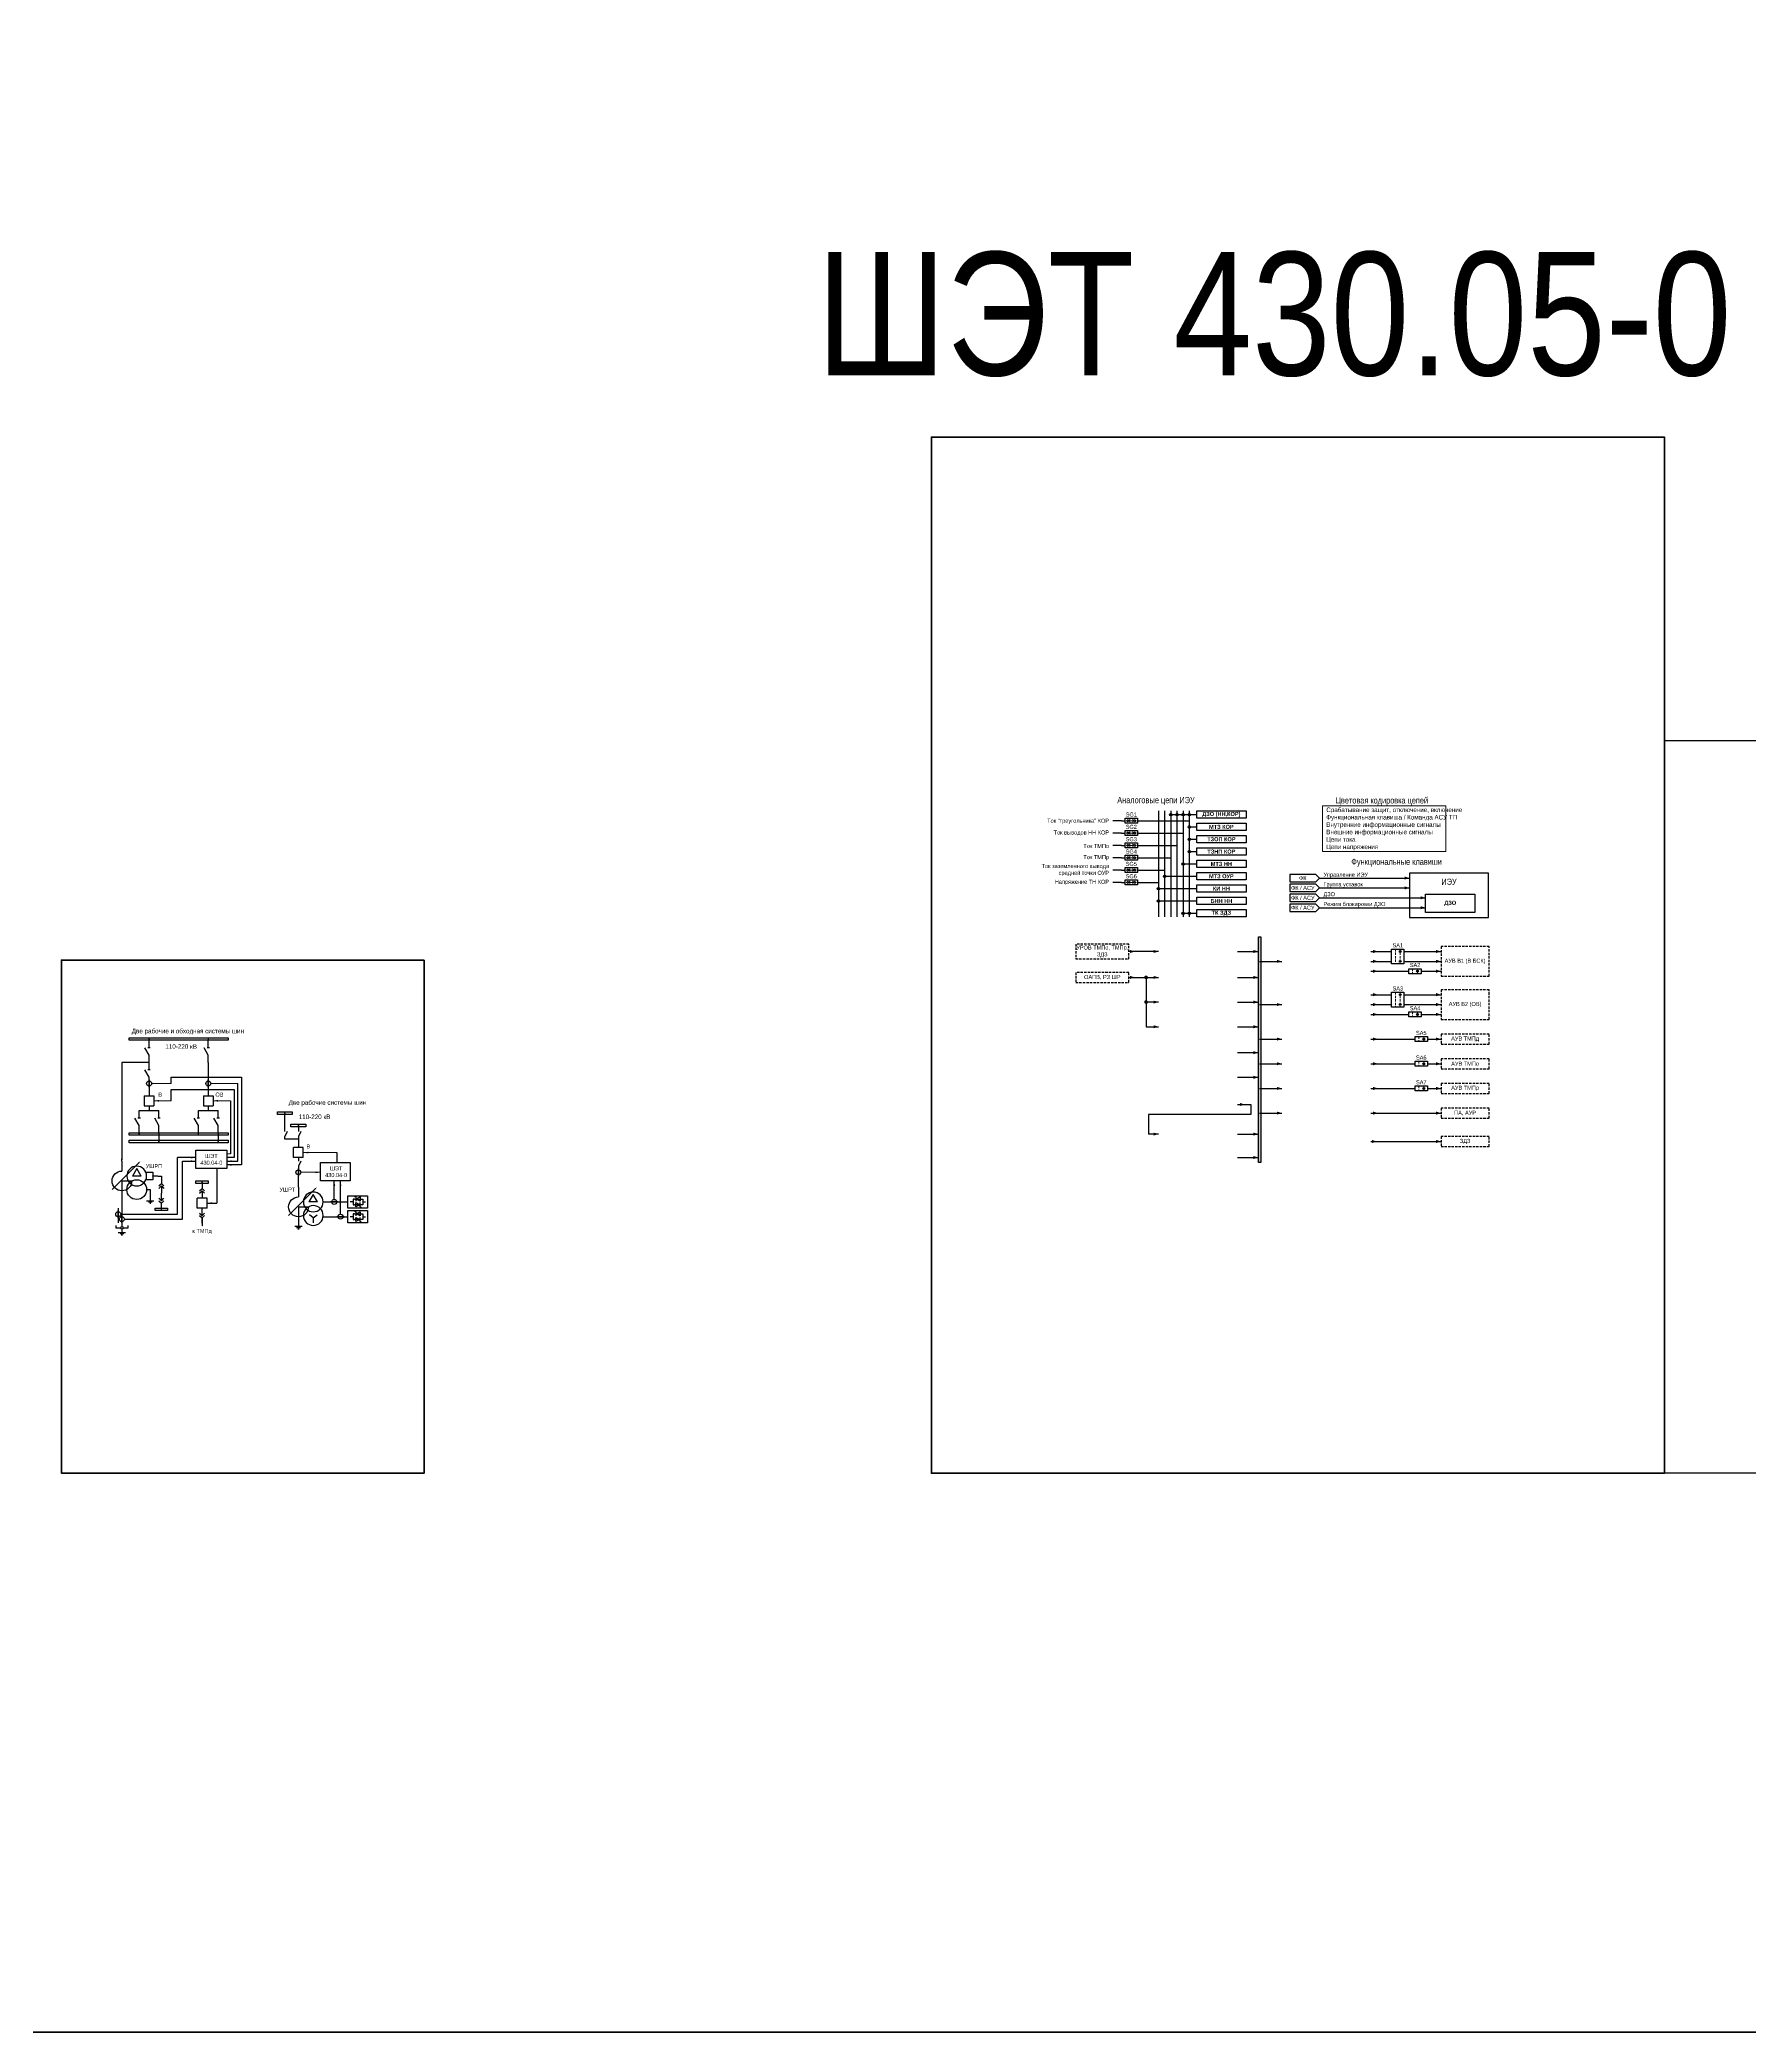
# Model space of a CAD drawing. Header units: millimetres. Extents: x 25558 to 49929, y 1902 to 19390.
# Drawn here: x 32930 to 34315, y 8938 to 10553 of the extents above; entities that cross this region are included whole.
import ezdxf
from ezdxf.enums import TextEntityAlignment as Align

# ---------------------------------------------------------------- set-up
doc = ezdxf.new("R2010")
doc.units = ezdxf.units.MM
doc.linetypes.add('штриховая2', pattern=[9.525, 6.35, -3.175])
for name, color, linetype, lineweight in [('Основная', 7, 'Continuous', 30), ('Отключение_включение', 1, 'Continuous', 30), ('Тонкая', 7, 'Continuous', 5), ('Цепи внешние', 84, 'Continuous', 30), ('Цепи внутренние', 5, 'Continuous', 30), ('Цепи ТН', 200, 'Continuous', 30), ('Цепи ТТ', 23, 'Continuous', 30), ('Цепь - ФК и АСУ', 132, 'Continuous', 30), ('Штриховая', 7, 'штриховая2', 20)]:
    doc.layers.add(name, color=color, linetype=linetype, lineweight=lineweight)
doc.styles.add('Narrow', font='ARIALN.TTF')
doc.styles.add('Вывод', font='tahoma.ttf', dxfattribs={"height": 2.5})
doc.styles.add('Компонент', font='ARIALN.TTF', dxfattribs={"height": 3.5})

# ---------------------------------------------------------------- blocks, each defined once
blk = doc.blocks.new('*U28')
at = {"color": 0}
for p, q in [((0, 0), (-8, 0)), ((-8, -8), (-8, 0)), ((0, -8), (0, 0)), ((0, -8), (-8, -8))]:
    blk.add_line(p, q, dxfattribs=at)
at = {"layer": 'Основная', "style": 'Компонент'}
blk.add_attdef('ОУ', text='', height=3.5, dxfattribs=at).set_placement((-15, -3), align=Align.MIDDLE_CENTER)
blk = doc.blocks.new('*U23')
at = {"color": 0}
blk.add_line((0, 0), (6, 3.4), dxfattribs=at)
blk = doc.blocks.new('*U11')
at = {"color": 0}
blk.add_line((0, -1), (0, 1), dxfattribs=at)
blk = doc.blocks.new('*U34')
at = {"color": 0}
for p, q in [((0, 3), (0, 9)), ((0, -9), (0, -3))]:
    blk.add_line(p, q, dxfattribs=at)
at = {"color": 0, "ltscale": 0.25, "rotation": 89.99999999999999}
for name, p in [('*U23', (0, -3)), ('*U11', (0, 3))]:
    blk.add_blockref(name, p, dxfattribs=at)
at = {"layer": 'Основная'}
for tag, height, style, p in [('ОУ', 3.5, 'Компонент', (-12, 0)), ('В1', 2.5, 'Вывод', (2, 7)), ('В2', 2.5, 'Вывод', (2, -7))]:
    blk.add_attdef(tag, text='', height=height, dxfattribs=dict(at, style=style)).set_placement(p, align=Align.MIDDLE_CENTER)
blk = doc.blocks.new('*U26')
at = {"ltscale": 0.25}
blk.add_circle((0, 0), 2, dxfattribs=at)
at = {"layer": 'Основная', "color": 0, "lineweight": 50}
blk.add_line((0, -3), (0, 3), dxfattribs=at)
at = {"layer": 'Основная', "style": 'Компонент'}
blk.add_attdef('ОУ', text='', height=3.5, dxfattribs=at).set_placement((-6, 0), align=Align.MIDDLE_CENTER)
blk = doc.blocks.new('*U25')
at = {"color": 0}
for p, q in [((3, 0), (-3, 0)), ((0, 3), (0, 0)), ((1.5, -1), (-1.5, -1)), ((0.5, -2), (-0.5, -2))]:
    blk.add_line(p, q, dxfattribs=at)
blk = doc.blocks.new('*U27')
at = {"ltscale": 0.35}
for q in [(-8, 0), (0, -8)]:
    blk.add_line((0, 0), q, dxfattribs=at)
blk.add_arc((0, 0), 8, 180, 90, dxfattribs=at)
at = {"layer": 'Основная', "style": 'Компонент'}
blk.add_attdef('ОУ', text='', height=3.5, dxfattribs=at).set_placement((-17, 0), align=Align.MIDDLE_CENTER)
blk = doc.blocks.new('*U30')
at = {"ltscale": 0.25}
for p, q in [((-3.5, 0), (0, 6)), ((-3.5, 0), (3.5, 0)), ((0, 6), (3.5, 0))]:
    blk.add_line(p, q, dxfattribs=at)
blk.add_circle((0, 0), 8, dxfattribs=at)
at = {"layer": 'Основная', "style": 'Компонент'}
blk.add_attdef('ОУ', text='', height=3.5, dxfattribs=at).set_placement((-17, 0), align=Align.MIDDLE_CENTER)
blk = doc.blocks.new('*U31')
at = {"color": 0}
for p, q in [((-3, 0), (3, 0)), ((0, 3), (0, 0)), ((-1.5, -1), (1.5, -1)), ((-0.5, -2), (0.5, -2))]:
    blk.add_line(p, q, dxfattribs=at)
blk = doc.blocks.new('*U943')
at = {"layer": 'Основная', "ltscale": 0.25}
for p, q in [((2, 2), (0, 0)), ((0, 0), (2, -2))]:
    blk.add_line(p, q, dxfattribs=at)
blk = doc.blocks.new('*U32')
at = {"color": 0}
for p, q in [((0, 6), (0, 2)), ((0, 0), (0, -6))]:
    blk.add_line(p, q, dxfattribs=at)
at = {"color": 0, "ltscale": 0.25, "xscale": -1, "rotation": 90}
for p in [(0, 2), (0, 0)]:
    blk.add_blockref('*U943', p, dxfattribs=at)
at = {"layer": 'Основная'}
for tag, height, style, p in [('ОУ2', 3.5, 'Компонент', (-5, 6)), ('В2', 2.5, 'Вывод', (3, 6)), ('ОУ1', 3.5, 'Компонент', (-5, -6)), ('В1', 2.5, 'Вывод', (3, -6))]:
    blk.add_attdef(tag, text='', height=height, dxfattribs=dict(at, style=style)).set_placement(p, align=Align.MIDDLE_CENTER)
blk = doc.blocks.new('*U33')
at = {"color": 0}
for p, q in [((0, 0), (0, 6)), ((0, -6), (0, -2))]:
    blk.add_line(p, q, dxfattribs=at)
at = {"color": 0, "ltscale": 0.25, "rotation": 89.99999999999999}
for p in [(0, 0), (0, -2)]:
    blk.add_blockref('*U943', p, dxfattribs=at)
at = {"layer": 'Основная'}
for tag, height, style, p in [('ОУ1', 3.5, 'Компонент', (-5, 6)), ('В1', 2.5, 'Вывод', (3, 6)), ('ОУ2', 3.5, 'Компонент', (-5, -6)), ('В2', 2.5, 'Вывод', (3, -6))]:
    blk.add_attdef(tag, text='', height=height, dxfattribs=dict(at, style=style)).set_placement(p, align=Align.MIDDLE_CENTER)
blk = doc.blocks.new('*U36')
at = {"ltscale": 0.25}
for q in [(-3.2, 0.4), (3.2, 0.4), (0, -6)]:
    blk.add_line((0, -2), q, dxfattribs=at)
blk.add_circle((0, 0), 8, dxfattribs=at)
at = {"layer": 'Основная', "style": 'Компонент'}
blk.add_attdef('ОУ', text='', height=3.5, dxfattribs=at).set_placement((17, 0), align=Align.MIDDLE_CENTER)
blk = doc.blocks.new('*U39')
at = {"ltscale": 0.25}
blk.add_circle((0, 0), 2, dxfattribs=at)
at = {"layer": 'Основная', "color": 0, "lineweight": 50}
blk.add_line((3, 0), (-3, 0), dxfattribs=at)
at = {"layer": 'Основная', "style": 'Компонент'}
blk.add_attdef('ОУ', text='', height=3.5, dxfattribs=at).set_placement((0, -6), align=Align.MIDDLE_CENTER)
blk = doc.blocks.new('Point')
at = {"layer": 'Основная', "color": 0, "const_width": 1.5}
blk.add_lwpolyline([(-0.75, 0, 1), (0.75, 0, 1)], format="xyb", close=True, dxfattribs=at)

msp = doc.modelspace()

# ---------------------------------------------------------------- hatches: boundary and pattern name
at = {"layer": 'Отключение_включение'}
h = msp.add_hatch(color=256, dxfattribs=at)
h.dxf.hatch_style = 1
h.paths.add_polyline_path([(33919, 9826), (33917, 9826), (33917, 9643), (33919, 9643)])
at = {"layer": 'Тонкая', "lineweight": 25, "ltscale": 0.25}
h = msp.add_hatch(color=256, dxfattribs=at)
edge = h.paths.add_edge_path()
edge.add_arc((34032, 9814), 0.75, 0, 360)
h = msp.add_hatch(color=256, dxfattribs=at)
edge = h.paths.add_edge_path()
edge.add_arc((34032, 9806), 0.75, 0, 360)
h = msp.add_hatch(color=256, dxfattribs=at)
edge = h.paths.add_edge_path()
edge.add_arc((34046, 9798), 0.75, 0, 360)
h = msp.add_hatch(color=256, dxfattribs=at)
edge = h.paths.add_edge_path()
edge.add_arc((34032, 9779), 0.75, 0, 360)
h = msp.add_hatch(color=256, dxfattribs=at)
edge = h.paths.add_edge_path()
edge.add_arc((34032, 9771), 0.75, 0, 360)
h = msp.add_hatch(color=256, dxfattribs=at)
edge = h.paths.add_edge_path()
edge.add_arc((34046, 9763), 0.75, 0, 360)
h = msp.add_hatch(color=256, dxfattribs=at)
edge = h.paths.add_edge_path()
edge.add_arc((34051, 9743), 0.75, 0, 360)
h = msp.add_hatch(color=256, dxfattribs=at)
edge = h.paths.add_edge_path()
edge.add_arc((34051, 9723), 0.75, 0, 360)
h = msp.add_hatch(color=256, dxfattribs=at)
edge = h.paths.add_edge_path()
edge.add_arc((34051, 9703), 0.75, 0, 360)
at = {"layer": 'Цепи ТН'}
h = msp.add_hatch(color=256, dxfattribs=at)
h.dxf.hatch_style = 1
h.paths.add_polyline_path([(33837, 9865, 1), (33835, 9865, 1)])
h = msp.add_hatch(color=256, dxfattribs=at)
h.dxf.hatch_style = 1
h.paths.add_polyline_path([(33837, 9855, 1), (33835, 9855, 1)])
at = {"layer": 'Цепи ТТ'}
h = msp.add_hatch(color=256, dxfattribs=at)
h.dxf.hatch_style = 1
h.paths.add_polyline_path([(33847, 9925, 1), (33845, 9925, 1)])
h = msp.add_hatch(color=256, dxfattribs=at)
h.dxf.hatch_style = 1
h.paths.add_polyline_path([(33852, 9925, 1), (33850, 9925, 1)])
h = msp.add_hatch(color=256, dxfattribs=at)
h.dxf.hatch_style = 1
h.paths.add_polyline_path([(33857, 9925, 1), (33855, 9925, 1)])
h = msp.add_hatch(color=256, dxfattribs=at)
h.dxf.hatch_style = 1
h.paths.add_polyline_path([(33862, 9925, 1), (33860, 9925, 1)])
h = msp.add_hatch(color=256, dxfattribs=at)
h.dxf.hatch_style = 1
h.paths.add_polyline_path([(33862, 9915, 1), (33860, 9915, 1)])
h = msp.add_hatch(color=256, dxfattribs=at)
h.dxf.hatch_style = 1
h.paths.add_polyline_path([(33862, 9905, 1), (33860, 9905, 1)])
h = msp.add_hatch(color=256, dxfattribs=at)
h.dxf.hatch_style = 1
h.paths.add_polyline_path([(33857, 9885, 1), (33855, 9885, 1)])
h = msp.add_hatch(color=256, dxfattribs=at)
h.dxf.hatch_style = 1
h.paths.add_polyline_path([(33862, 9895, 1), (33860, 9895, 1)])
h = msp.add_hatch(color=256, dxfattribs=at)
h.dxf.hatch_style = 1
h.paths.add_polyline_path([(33842, 9875, 1), (33840, 9875, 1)])
h = msp.add_hatch(color=256, dxfattribs=at)
h.dxf.hatch_style = 1
h.paths.add_polyline_path([(33857, 9845, 1), (33855, 9845, 1)])
h = msp.add_hatch(color=256, dxfattribs=at)
h.dxf.hatch_style = 1
h.paths.add_polyline_path([(33862, 9845, 1), (33860, 9845, 1)])

# ---------------------------------------------------------------- linework, layer by layer
for p, q in [((33036, 9707), (33036, 9712)), ((33036, 9712), (33093, 9712)), ((33090, 9644), (33090, 9707)), ((33093, 9712), (33093, 9641)), ((33036, 9693), (33036, 9702)), ((33036, 9702), (33087, 9702)), ((33084, 9693), (33084, 9650)), ((33087, 9702), (33087, 9647)), ((33056, 9647), (33041, 9647)), ((33041, 9601), (33041, 9647)), ((33045, 9644), (33056, 9644)), ((33045, 9597), (33045, 9644)), ((33087, 9647), (33081, 9647)), ((33081, 9644), (33090, 9644)), ((33170.1, 9651), (33170.1, 9643)), ((33073, 9638), (33073, 9610)), ((33093, 9641), (33081, 9641)), ((33168.1, 9613), (33168.1, 9628)), ((33173.1, 9601), (33173.1, 9628)), ((33065, 9610), (33073, 9610)), ((32995, 9601), (33041, 9601)), ((32998, 9597), (33045, 9597))]:
    msp.add_line(p, q)
msp.add_lwpolyline([(34666, 9985), (34666, 9391), (34246, 9391), (34246, 9985)], close=True)
at = {"layer": 'Основная'}
for p, q in [((33018, 9743), (33018, 9742)), ((33066, 9743), (33066, 9742)), ((33018, 9724), (32996, 9724)), ((32996, 9724), (32996, 9645)), ((33066, 9724), (33066, 9706)), ((33018, 9706), (33018, 9697)), ((33066, 9706), (33066, 9697)), ((33010, 9685), (33018, 9685)), ((33018, 9689), (33018, 9685)), ((33018, 9685), (33026, 9685)), ((33058, 9685), (33066, 9685)), ((33066, 9689), (33066, 9685)), ((33066, 9685), (33074, 9685)), ((33128, 9683), (33128, 9682)), ((33128, 9668), (33128, 9682)), ((33010, 9666), (33010, 9667)), ((33026, 9667), (33026, 9661)), ((33026, 9660), (33026, 9661)), ((33058, 9666), (33058, 9667)), ((33074, 9667), (33074, 9661)), ((33074, 9660), (33074, 9661)), ((33130, 9668), (33128, 9664)), ((33128, 9662), (33128, 9664)), ((33139, 9662), (33128, 9662)), ((33139, 9673), (33139, 9672)), ((33139, 9672), (33139, 9668)), ((33141, 9668), (33139, 9664)), ((33139, 9664), (33139, 9655)), ((32996, 9644), (32996, 9636)), ((33139, 9647), (33139, 9644)), ((33141, 9644), (33139, 9640)), ((33028, 9632), (33028, 9626)), ((33061, 9627), (33061, 9626)), ((33139, 9640), (33139, 9638)), ((33016, 9621), (33019, 9621)), ((33019, 9621), (33019, 9612)), ((33139.1, 9623), (33139.1, 9615)), ((32993, 9606), (32993, 9594)), ((33028, 9605), (33028, 9606)), ((33139.1, 9600), (33139.1, 9593))]:
    msp.add_line(p, q, dxfattribs=at)
for points in [[(33809, 9922), (33819, 9922), (33819, 9918), (33809, 9918)], [(33867, 9928), (33907, 9928), (33907, 9922), (33867, 9922)], [(33867, 9918), (33907, 9918), (33907, 9912), (33867, 9912)], [(33809, 9912), (33819, 9912), (33819, 9908), (33809, 9908)], [(33809, 9902), (33819, 9902), (33819, 9898), (33809, 9898)], [(33867, 9908), (33907, 9908), (33907, 9902), (33867, 9902)], [(33809, 9892), (33819, 9892), (33819, 9888), (33809, 9888)], [(33867, 9898), (33907, 9898), (33907, 9892), (33867, 9892)], [(33867, 9888), (33907, 9888), (33907, 9882), (33867, 9882)], [(33809, 9882), (33819, 9882), (33819, 9878), (33809, 9878)], [(33809, 9872), (33819, 9872), (33819, 9868), (33809, 9868)], [(33867, 9878), (33907, 9878), (33907, 9872), (33867, 9872)], [(33867, 9868), (33907, 9868), (33907, 9862), (33867, 9862)], [(33867, 9858), (33907, 9858), (33907, 9852), (33867, 9852)], [(34052.5, 9860.5), (34092.5, 9860.5), (34092.5, 9845.5), (34052.5, 9845.5)], [(33867, 9848), (33907, 9848), (33907, 9842), (33867, 9842)], [(34025, 9816), (34035, 9816), (34035, 9804), (34025, 9804)], [(34039, 9800), (34049, 9800), (34049, 9796), (34039, 9796)], [(34025, 9781), (34035, 9781), (34035, 9769), (34025, 9769)], [(34039, 9765), (34049, 9765), (34049, 9761), (34039, 9761)], [(33002, 9744), (33082, 9744), (33082, 9742), (33002, 9742)], [(34044, 9745), (34054, 9745), (34054, 9741), (34044, 9741)], [(34044, 9725), (34054, 9725), (34054, 9721), (34044, 9721)], [(34044, 9705), (34054, 9705), (34054, 9701), (34044, 9701)], [(33122.1, 9684), (33134.1, 9684), (33134.1, 9682), (33122.1, 9682)], [(33133, 9674), (33145.1, 9674), (33145.1, 9672), (33133, 9672)], [(33002, 9667), (33082, 9667), (33082, 9665), (33002, 9665)], [(33002, 9661), (33082, 9661), (33082, 9659), (33002, 9659)], [(33056, 9653), (33081, 9653), (33081, 9638), (33056, 9638)], [(33157, 9643), (33181, 9643), (33181, 9628), (33157, 9628)], [(33056, 9628), (33066, 9628), (33066, 9626), (33056, 9626)], [(33179.1, 9616), (33195.1, 9616), (33195.1, 9606), (33179.1, 9606)], [(33023, 9606), (33033, 9606), (33033, 9604), (33023, 9604)], [(33179.1, 9604), (33195.1, 9604), (33195.1, 9594), (33179.1, 9594)]]:
    msp.add_lwpolyline(points, close=True, dxfattribs=at)
at = {"layer": 'Основная', "ltscale": 0.3}
msp.add_lwpolyline([(34039.5, 9841.5), (34103.5, 9841.5), (34103.5, 9877.5), (34039.5, 9877.5)], close=True, dxfattribs=at)
at = {"layer": 'Основная', "ltscale": 0.25, "const_width": 0.6}
for points in [[(33017.7, 9743, 1), (33018.3, 9743, 1)], [(33065.7, 9743, 1), (33066.3, 9743, 1)], [(33018.3, 9724, 1), (33017.7, 9724, 1)], [(33018.3, 9685, 1), (33017.7, 9685, 1)], [(33066.3, 9685, 1), (33065.7, 9685, 1)], [(33127.7, 9683, 1), (33128.3, 9683, 1)], [(33009.7, 9666, 1), (33010.3, 9666, 1)], [(33025.7, 9660, 1), (33026.3, 9660, 1)], [(33057.7, 9666, 1), (33058.3, 9666, 1)], [(33073.7, 9660, 1), (33074.3, 9660, 1)], [(33138.7, 9673, 1), (33139.3, 9673, 1)], [(33139.3, 9662, 1), (33138.7, 9662, 1)], [(33020.7, 9632, 1), (33021.3, 9632, 1)], [(33060.7, 9627, 1), (33061.3, 9627, 1)], [(33027.7, 9605, 1), (33028.3, 9605, 1)]]:
    msp.add_lwpolyline(points, format="xyb", close=True, dxfattribs=at)
at = {"layer": 'Основная'}
for points in [[(32988, 9621), (33009.9, 9642.9)], [(32996, 9644), (32996, 9646)], [(33015.4, 9635), (33021, 9635), (33021, 9629), (33015.4, 9629)], [(33025, 9632), (33021, 9632)], [(33025, 9632), (33028, 9632), (33028, 9632)], [(33139.1, 9623), (33139.1, 9632)], [(32996, 9620), (32996, 9591)], [(33131.1, 9600), (33153, 9621.9)], [(33159.1, 9611), (33179.1, 9611)], [(33169.1, 9611), (33179.1, 9611)], [(33183.3, 9611), (33181.1, 9611)], [(33184.5, 9613.3), (33183.3, 9613.3), (33183.3, 9608.7), (33184.5, 9608.7)], [(33184.5, 9615.5), (33185.6, 9615), (33185.6, 9611.6), (33185.6, 9611.6)], [(33184.5, 9613.3), (33190.1, 9613.3)], [(33185.6, 9613.3), (33185.6, 9613.3), (33185.6, 9613.3), (33185.6, 9613.3), (33189, 9615), (33189, 9611.6), (33185.6, 9613.3)], [(33189, 9608.7), (33189, 9608.7), (33189, 9608.7), (33189, 9608.7), (33185.6, 9607), (33185.6, 9610.4), (33189, 9608.7)], [(33190.1, 9606.5), (33189, 9607), (33189, 9610.4), (33189, 9610.4)], [(33190.1, 9613.3), (33191.3, 9613.3), (33191.3, 9608.7), (33190.1, 9608.7)], [(33191.3, 9611), (33193.5, 9611)], [(33061, 9598), (33061, 9591.5)], [(33159.1, 9599), (33179.1, 9599)], [(33169.1, 9599), (33179.1, 9599)], [(33183.3, 9599), (33181.1, 9599)], [(33184.5, 9601.3), (33183.3, 9601.3), (33183.3, 9596.7), (33184.5, 9596.7)], [(33190.1, 9608.7), (33184.5, 9608.7)], [(33184.5, 9603.5), (33185.6, 9603), (33185.6, 9599.6), (33185.6, 9599.6)], [(33184.5, 9601.3), (33190.1, 9601.3)], [(33190.1, 9596.7), (33184.5, 9596.7)], [(33185.6, 9601.3), (33185.6, 9601.3), (33185.6, 9601.3), (33185.6, 9601.3), (33189, 9603), (33189, 9599.6), (33185.6, 9601.3)], [(33189, 9596.7), (33189, 9596.7), (33189, 9596.7), (33189, 9596.7), (33185.6, 9595), (33185.6, 9598.4), (33189, 9596.7)], [(33190.1, 9594.5), (33189, 9595), (33189, 9598.4), (33189, 9598.4)], [(33190.1, 9601.3), (33191.3, 9601.3), (33191.3, 9596.7), (33190.1, 9596.7)], [(33191.3, 9599), (33193.5, 9599)], [(32991, 9592), (32991, 9590), (32995, 9590)], [(32997, 9590), (33001, 9590), (33001, 9592)]]:
    msp.add_lwpolyline(points, dxfattribs=at)
for points in [[(33010.9, 9643.9, 0, 1, 0), (33009.5, 9642.5, 0, 0, 0)], [(33154, 9622.9, 0, 1, 0), (33152.6, 9621.5, 0, 0, 0)]]:
    msp.add_lwpolyline(points, format="xyseb", dxfattribs=at)
for centre, radius in [((33008, 9621), 8), ((32996, 9590), 1)]:
    msp.add_circle(centre, radius, dxfattribs=at)
at = {"layer": 'Отключение_включение'}
for p, q in [((33900, 9814), (33917, 9814)), ((33918, 9806), (33936, 9806)), ((34008, 9814), (34025, 9814)), ((34035, 9814), (34065, 9814)), ((33900, 9793), (33917, 9793)), ((33900, 9773), (33917, 9773)), ((33918, 9771), (33936, 9771)), ((34008, 9779), (34025, 9779)), ((34035, 9779), (34065, 9779)), ((33900, 9753), (33917, 9753)), ((33918, 9743), (33936, 9743)), ((34008, 9743), (34044, 9743)), ((34054, 9743), (34065, 9743)), ((33900, 9732), (33917, 9732)), ((33918, 9723), (33936, 9723)), ((34008, 9723), (34044, 9723)), ((34054, 9723), (34065, 9723)), ((33900, 9712), (33917, 9712)), ((33918, 9703), (33936, 9703)), ((34008, 9703), (34044, 9703)), ((34054, 9703), (34065, 9703)), ((33918, 9683), (33936, 9683)), ((33900, 9666), (33917, 9666)), ((33900, 9647), (33917, 9647))]:
    msp.add_line(p, q, dxfattribs=at)
msp.add_lwpolyline([(33917, 9826), (33919, 9826), (33919, 9643), (33917, 9643)], close=True, dxfattribs=at)
for points in [[(33817, 9814, 0, 2.5, 0), (33813, 9814, 0, 0, 0)], [(33836, 9814, 0, 2.5, 0), (33832, 9814, 0, 0, 0)], [(33917, 9814, 0, 2.5, 0), (33913, 9814, 0, 0, 0)], [(33936, 9806, 0, 2.5, 0), (33932, 9806, 0, 0, 0)], [(34014, 9814, 0, 2.5, 0), (34010, 9814, 0, 0, 0)], [(34065, 9814, 0, 2.5, 0), (34061, 9814, 0, 0, 0)], [(33917, 9793, 0, 2.5, 0), (33913, 9793, 0, 0, 0)], [(33917, 9773, 0, 2.5, 0), (33913, 9773, 0, 0, 0)], [(33936, 9771, 0, 2.5, 0), (33932, 9771, 0, 0, 0)], [(34014, 9779, 0, 2.5, 0), (34010, 9779, 0, 0, 0)], [(34065, 9779, 0, 2.5, 0), (34061, 9779, 0, 0, 0)], [(33917, 9753, 0, 2.5, 0), (33913, 9753, 0, 0, 0)], [(33936, 9743, 0, 2.5, 0), (33932, 9743, 0, 0, 0)], [(34014, 9743, 0, 2.5, 0), (34010, 9743, 0, 0, 0)], [(34065, 9743, 0, 2.5, 0), (34061, 9743, 0, 0, 0)], [(33917, 9732, 0, 2.5, 0), (33913, 9732, 0, 0, 0)], [(33936, 9723, 0, 2.5, 0), (33932, 9723, 0, 0, 0)], [(34014, 9723, 0, 2.5, 0), (34010, 9723, 0, 0, 0)], [(34065, 9723, 0, 2.5, 0), (34061, 9723, 0, 0, 0)], [(33917, 9712, 0, 2.5, 0), (33913, 9712, 0, 0, 0)], [(33936, 9703, 0, 2.5, 0), (33932, 9703, 0, 0, 0)], [(34014, 9703, 0, 2.5, 0), (34010, 9703, 0, 0, 0)], [(34065, 9703, 0, 2.5, 0), (34061, 9703, 0, 0, 0)], [(33936, 9683, 0, 2.5, 0), (33932, 9683, 0, 0, 0)], [(33917, 9666, 0, 2.5, 0), (33913, 9666, 0, 0, 0)], [(33917, 9647, 0, 2.5, 0), (33913, 9647, 0, 0, 0)]]:
    msp.add_lwpolyline(points, format="xyseb", dxfattribs=at)
msp.add_lwpolyline([(33836, 9814), (33812, 9814)], dxfattribs=at)
at = {"layer": 'Тонкая', "ltscale": 0.25}
for p, q in [((33810, 9920), (33811.5, 9921)), ((33811.5, 9919), (33810, 9920)), ((33811.5, 9920), (33813, 9921)), ((33813, 9919), (33811.5, 9920)), ((33816.5, 9920), (33815, 9921)), ((33815, 9919), (33816.5, 9920)), ((33818, 9920), (33816.5, 9921)), ((33816.5, 9919), (33818, 9920)), ((33810, 9910), (33811.5, 9911)), ((33811.5, 9909), (33810, 9910)), ((33810, 9900), (33811.5, 9901)), ((33811.5, 9899), (33810, 9900)), ((33811.5, 9910), (33813, 9911)), ((33813, 9909), (33811.5, 9910)), ((33811.5, 9900), (33813, 9901)), ((33813, 9899), (33811.5, 9900)), ((33816.5, 9910), (33815, 9911)), ((33815, 9909), (33816.5, 9910)), ((33816.5, 9900), (33815, 9901)), ((33815, 9899), (33816.5, 9900)), ((33818, 9910), (33816.5, 9911)), ((33816.5, 9909), (33818, 9910)), ((33818, 9900), (33816.5, 9901)), ((33816.5, 9899), (33818, 9900)), ((33810, 9890), (33811.5, 9891)), ((33811.5, 9889), (33810, 9890)), ((33811.5, 9890), (33813, 9891)), ((33813, 9889), (33811.5, 9890)), ((33816.5, 9890), (33815, 9891)), ((33815, 9889), (33816.5, 9890)), ((33818, 9890), (33816.5, 9891)), ((33816.5, 9889), (33818, 9890)), ((33810, 9880), (33811.5, 9881)), ((33811.5, 9879), (33810, 9880)), ((33810, 9870), (33811.5, 9871)), ((33811.5, 9869), (33810, 9870)), ((33811.5, 9880), (33813, 9881)), ((33813, 9879), (33811.5, 9880)), ((33811.5, 9870), (33813, 9871)), ((33813, 9869), (33811.5, 9870)), ((33816.5, 9880), (33815, 9881)), ((33815, 9879), (33816.5, 9880)), ((33816.5, 9870), (33815, 9871)), ((33815, 9869), (33816.5, 9870)), ((33818, 9880), (33816.5, 9881)), ((33816.5, 9879), (33818, 9880)), ((33818, 9870), (33816.5, 9871)), ((33816.5, 9869), (33818, 9870))]:
    msp.add_line(p, q, dxfattribs=at)
at = {"layer": 'Тонкая'}
for p, q in [((33816.5, 9920), (33811.5, 9920)), ((33816.5, 9910), (33811.5, 9910)), ((33816.5, 9900), (33811.5, 9900)), ((33816.5, 9890), (33811.5, 9890)), ((33816.5, 9880), (33811.5, 9880)), ((33816.5, 9870), (33811.5, 9870)), ((33020, 9707), (33036, 9707)), ((33068, 9707), (33090, 9707)), ((33022, 9693), (33036, 9693)), ((33070, 9693), (33084, 9693)), ((33084, 9650), (33081, 9650)), ((33170.1, 9651), (33143.2, 9651)), ((33141.1, 9635), (33157.1, 9635))]:
    msp.add_line(p, q, dxfattribs=at)
at = {"layer": 'Тонкая', "lineweight": 50}
msp.add_lwpolyline([(25708, 12168), (36985, 12168), (36985, 8938), (25708, 8938)], close=True, dxfattribs=at)
at = {"layer": 'Тонкая', "color": 3, "lineweight": 50}
for points in [[(34246, 9391), (33652, 9391), (33652, 10231), (34246, 10231)], [(33241, 9807), (33241, 9391.2), (32947, 9391.2), (32947, 9807)]]:
    msp.add_lwpolyline(points, close=True, dxfattribs=at)
at = {"layer": 'Тонкая', "ltscale": 0.3}
msp.add_lwpolyline([(33969, 9932), (34069, 9932), (34069, 9895), (33969, 9895)], close=True, dxfattribs=at)
for points in [[(33022, 9693, 0, 1.5, 0), (33026, 9693, 0, 0, 0)], [(33070, 9693, 0, 1.5, 0), (33074, 9693, 0, 0, 0)], [(33056, 9647, 0, 1.5, 0), (33052, 9647, 0, 0, 0)], [(33056, 9644, 0, 1.5, 0), (33052, 9644, 0, 0, 0)], [(33081, 9644, 0, 1.5, 0), (33085, 9644, 0, 0, 0)], [(33081, 9641, 0, 1.5, 0), (33085, 9641, 0, 0, 0)], [(33143.2, 9651, 0, 1.5, 0), (33147.2, 9651, 0, 0, 0)], [(33157, 9635, 0, 1.5, 0), (33153, 9635, 0, 0, 0)], [(33168.1, 9628, 0, 1.5, 0), (33168.1, 9624, 0, 0, 0)], [(33173.1, 9628, 0, 1.5, 0), (33173.1, 9624, 0, 0, 0)], [(33065, 9610, 0, 1.5, 0), (33069, 9610, 0, 0, 0)], [(33061, 9591, 0, 1.5, 0), (33061, 9595, 0, 0, 0)]]:
    msp.add_lwpolyline(points, format="xyseb", dxfattribs=at)
at = {"layer": 'Тонкая', "lineweight": 25, "ltscale": 0.25}
for centre in [(34032, 9814), (34032, 9806), (34046, 9798), (34032, 9779), (34032, 9771), (34046, 9763), (34051, 9743), (34051, 9723), (34051, 9703)]:
    msp.add_circle(centre, 0.75, dxfattribs=at)
at = {"layer": 'Цепи внешние', "ltscale": 0.3}
for p, q in [((34008, 9806), (34025, 9806)), ((34035, 9806), (34065, 9806)), ((33812, 9793), (33836, 9793)), ((33826, 9793), (33826, 9753)), ((34008, 9798), (34039, 9798)), ((34049, 9798), (34065, 9798)), ((33836, 9773), (33826, 9773)), ((34008, 9771), (34025, 9771)), ((34035, 9771), (34065, 9771)), ((34008, 9763), (34039, 9763)), ((34049, 9763), (34065, 9763)), ((33826, 9753), (33836, 9753))]:
    msp.add_line(p, q, dxfattribs=at)
at = {"layer": 'Цепи внешние'}
for p, q in [((34008, 9683), (34055, 9683)), ((34054, 9683), (34065, 9683))]:
    msp.add_line(p, q, dxfattribs=at)
at = {"layer": 'Цепи внешние', "linetype": 'штриховая2', "ltscale": 0.3}
for points in [[(33812, 9820), (33769, 9820), (33769, 9808), (33812, 9808)], [(34104, 9818), (34065, 9818), (34065, 9794), (34104, 9794)], [(33812, 9797), (33769, 9797), (33769, 9789), (33812, 9789)], [(34104, 9783), (34065, 9783), (34065, 9759), (34104, 9759)], [(34104, 9747), (34065, 9747), (34065, 9739), (34104, 9739)], [(34104, 9727), (34065, 9727), (34065, 9719), (34104, 9719)], [(34104, 9707), (34065, 9707), (34065, 9699), (34104, 9699)], [(34104, 9687), (34065, 9687), (34065, 9679), (34104, 9679)], [(34104, 9664), (34065, 9664), (34065, 9656), (34104, 9656)]]:
    msp.add_lwpolyline(points, close=True, dxfattribs=at)
at = {"layer": 'Цепи внешние', "ltscale": 0.3}
for points in [[(34014, 9806, 0, 2.5, 0), (34010, 9806, 0, 0, 0)], [(34065, 9806, 0, 2.5, 0), (34061, 9806, 0, 0, 0)], [(33817, 9793, 0, 2.5, 0), (33813, 9793, 0, 0, 0)], [(33836, 9793, 0, 2.5, 0), (33832, 9793, 0, 0, 0)], [(34014, 9798, 0, 2.5, 0), (34010, 9798, 0, 0, 0)], [(34065, 9798, 0, 2.5, 0), (34061, 9798, 0, 0, 0)], [(34014, 9771, 0, 2.5, 0), (34010, 9771, 0, 0, 0)], [(34065, 9771, 0, 2.5, 0), (34061, 9771, 0, 0, 0)], [(34014, 9763, 0, 2.5, 0), (34010, 9763, 0, 0, 0)], [(34065, 9763, 0, 2.5, 0), (34061, 9763, 0, 0, 0)]]:
    msp.add_lwpolyline(points, format="xyseb", dxfattribs=at)
at = {"layer": 'Цепи внешние'}
for points in [[(33836, 9773, 0, 2.5, 0), (33832, 9773, 0, 0, 0)], [(33836, 9753, 0, 2.5, 0), (33832, 9753, 0, 0, 0)], [(34014, 9683, 0, 2.5, 0), (34010, 9683, 0, 0, 0)], [(34065, 9683, 0, 2.5, 0), (34061, 9683, 0, 0, 0)], [(34013, 9660, 0, 2.5, 0), (34009, 9660, 0, 0, 0)], [(34065, 9660, 0, 2.5, 0), (34061, 9660, 0, 0, 0)]]:
    msp.add_lwpolyline(points, format="xyseb", dxfattribs=at)
msp.add_lwpolyline([(34008, 9660), (34065, 9660)], dxfattribs=at)
at = {"layer": 'Цепи внутренние', "ltscale": 0.3}
for p, q in [((33900, 9690), (33911, 9690)), ((33911, 9690), (33911, 9682)), ((33911, 9682), (33828, 9682)), ((33828, 9682), (33828, 9666)), ((33836, 9666), (33828, 9666))]:
    msp.add_line(p, q, dxfattribs=at)
for points in [[(33906, 9690, 0, 2.5, 0), (33902, 9690, 0, 0, 0)], [(33836, 9666, 0, 2.5, 0), (33832, 9666, 0, 0, 0)]]:
    msp.add_lwpolyline(points, format="xyseb", dxfattribs=at)
at = {"layer": 'Цепи ТН'}
msp.add_line((33836, 9865), (33867, 9865), dxfattribs=at)
for points in [[(33836, 9928), (33836, 9842)], [(33806, 9870), (33799, 9870)], [(33806, 9870), (33809, 9870)], [(33819, 9870), (33836, 9870)], [(33836, 9855), (33867, 9855)]]:
    msp.add_lwpolyline(points, dxfattribs=at)
for points in [[(33806, 9870, 0, 1, 0), (33803, 9870, 0, 0, 0)], [(33836, 9870, 0, 1, 0), (33833, 9870, 0, 0, 0)], [(33867, 9865, 0, 1, 0), (33864, 9865, 0, 0, 0)], [(33867, 9855, 0, 1, 0), (33864, 9855, 0, 0, 0)]]:
    msp.add_lwpolyline(points, format="xyseb", dxfattribs=at)
for centre in [(33836, 9865), (33836, 9855)]:
    msp.add_circle(centre, 1, dxfattribs=at)
at = {"layer": 'Цепи ТТ', "ltscale": 0.3}
msp.add_line((33819, 9900), (33851, 9900), dxfattribs=at)
at = {"layer": 'Цепи ТТ'}
for p, q in [((33856, 9885), (33867, 9885)), ((33841, 9875), (33867, 9875))]:
    msp.add_line(p, q, dxfattribs=at)
at = {"layer": 'Цепи ТТ', "ltscale": 0.3}
for points in [[(33806, 9920), (33799, 9920)], [(33806, 9920), (33809, 9920)], [(33819, 9920), (33861, 9920)], [(33846, 9925), (33867, 9925)], [(33851, 9928), (33851, 9842)], [(33856, 9928), (33856, 9842)], [(33861, 9928), (33861, 9842)], [(33806, 9910), (33799, 9910)], [(33806, 9900), (33799, 9900)], [(33806, 9910), (33809, 9910)], [(33806, 9900), (33809, 9900)], [(33819, 9910), (33856, 9910)], [(33861, 9915), (33867, 9915)], [(33861, 9905), (33867, 9905)], [(33861, 9895), (33867, 9895)], [(33856, 9845), (33867, 9845)]]:
    msp.add_lwpolyline(points, dxfattribs=at)
at = {"layer": 'Цепи ТТ'}
for points in [[(33806, 9920, 0, 1, 0), (33803, 9920, 0, 0, 0)], [(33861, 9920, 0, 1, 0), (33858, 9920, 0, 0, 0)], [(33867, 9925, 0, 1, 0), (33864, 9925, 0, 0, 0)], [(33806, 9910, 0, 1, 0), (33803, 9910, 0, 0, 0)], [(33806, 9900, 0, 1, 0), (33803, 9900, 0, 0, 0)], [(33851, 9900, 0, 1, 0), (33848, 9900, 0, 0, 0)], [(33856, 9910, 0, 1, 0), (33853, 9910, 0, 0, 0)], [(33867, 9915, 0, 1, 0), (33864, 9915, 0, 0, 0)], [(33867, 9905, 0, 1, 0), (33864, 9905, 0, 0, 0)], [(33806, 9890, 0, 1, 0), (33803, 9890, 0, 0, 0)], [(33846, 9890, 0, 1, 0), (33843, 9890, 0, 0, 0)], [(33867, 9895, 0, 1, 0), (33864, 9895, 0, 0, 0)], [(33867, 9885, 0, 1, 0), (33864, 9885, 0, 0, 0)], [(33806, 9880, 0, 1, 0), (33803, 9880, 0, 0, 0)], [(33841, 9880, 0, 1, 0), (33838, 9880, 0, 0, 0)], [(33867, 9875, 0, 1, 0), (33864, 9875, 0, 0, 0)], [(33867, 9845, 0, 1, 0), (33864, 9845, 0, 0, 0)]]:
    msp.add_lwpolyline(points, format="xyseb", dxfattribs=at)
for points in [[(33841, 9928), (33841, 9842)], [(33846, 9928), (33846, 9842)], [(33806, 9890), (33799, 9890)], [(33806, 9890), (33809, 9890)], [(33819, 9890), (33846, 9890)], [(33806, 9880), (33799, 9880)], [(33806, 9880), (33809, 9880)], [(33819, 9880), (33841, 9880)]]:
    msp.add_lwpolyline(points, dxfattribs=at)
for centre in [(33846, 9925), (33851, 9925), (33856, 9925), (33861, 9925), (33861, 9915), (33861, 9905), (33856, 9885), (33861, 9895), (33841, 9875), (33856, 9845), (33861, 9845)]:
    msp.add_circle(centre, 1, dxfattribs=at)
at = {"layer": 'Цепь - ФК и АСУ', "ltscale": 0.3}
for points in [[(33966.5, 9873.5), (33963.5, 9876.5), (33942.5, 9876.5), (33942.5, 9870.5), (33963.5, 9870.5), (33966.5, 9873.5)], [(33966.5, 9865.5), (33963.5, 9868.5), (33942.5, 9868.5), (33942.5, 9862.5), (33963.5, 9862.5), (33966.5, 9865.5)], [(33966.5, 9857.5), (33963.5, 9860.5), (33942.5, 9860.5), (33942.5, 9854.5), (33963.5, 9854.5), (33966.5, 9857.5)], [(33966.5, 9849.5), (33963.5, 9852.5), (33942.5, 9852.5), (33942.5, 9846.5), (33963.5, 9846.5), (33966.5, 9849.5)]]:
    msp.add_lwpolyline(points, dxfattribs=at)
at = {"layer": 'Цепь - ФК и АСУ'}
for points in [[(33966.5, 9873.5), (34039.5, 9873.5)], [(33966.5, 9865.5), (34039.5, 9865.5)], [(33966.5, 9857.5), (34052.5, 9857.5), (34052.5, 9857.5), (34052.5, 9857.5)], [(33966.5, 9849.5), (34052.5, 9849.5), (34052.5, 9849.5), (34052.5, 9849.5)]]:
    msp.add_lwpolyline(points, dxfattribs=at)
at = {"layer": 'Цепь - ФК и АСУ', "ltscale": 0.3}
for points in [[(34039.5, 9873.5, 0, 2.5, 0), (34035.5, 9873.5, 0, 0, 0)], [(34039.5, 9865.5, 0, 2.5, 0), (34035.5, 9865.5, 0, 0, 0)], [(34052.5, 9857.5, 0, 2.5, 0), (34048.5, 9857.5, 0, 0, 0)], [(34052.5, 9849.5, 0, 2.5, 0), (34048.5, 9849.5, 0, 0, 0)]]:
    msp.add_lwpolyline(points, format="xyseb", dxfattribs=at)
at = {"layer": 'Штриховая', "ltscale": 0.3}
for p, q in [((34028, 9816), (34028, 9804)), ((34032, 9816), (34032, 9804)), ((34042, 9800), (34042, 9796)), ((34046, 9800), (34046, 9796)), ((34028, 9781), (34028, 9769)), ((34032, 9781), (34032, 9769)), ((34042, 9765), (34042, 9761)), ((34046, 9765), (34046, 9761)), ((34047, 9745), (34047, 9741)), ((34051, 9745), (34051, 9741)), ((34047, 9725), (34047, 9721)), ((34051, 9725), (34051, 9721)), ((34047, 9705), (34047, 9701)), ((34051, 9705), (34051, 9701))]:
    msp.add_line(p, q, dxfattribs=at)

# ---------------------------------------------------------------- block references
at = {"layer": 'Основная'}
for name, p in [('*U34', (33018, 9733)), ('*U34', (33066, 9733)), ('*U34', (33018, 9715)), ('*U34', (33010, 9676)), ('*U34', (33026, 9676)), ('*U34', (33058, 9676)), ('*U34', (33074, 9676)), ('*U28', (33143, 9655)), ('*U39', (33168.1, 9611)), ('*U39', (33173.1, 9599))]:
    msp.add_blockref(name, p, dxfattribs=at)
at = {"layer": 'Основная', "ltscale": 0.25}
for name, p in [('*U26', (33018, 9707)), ('*U26', (33066, 9707)), ('*U32', (33028, 9624)), ('*U32', (33061, 9620)), ('*U26', (33139, 9635)), ('*U31', (33019, 9612)), ('*U33', (33028, 9612)), ('*U28', (33065, 9614)), ('*U26', (32993, 9601)), ('*U26', (32996, 9597)), ('*U33', (33061, 9600)), ('*U25', (33139.1, 9591)), ('*U25', (32996, 9586))]:
    msp.add_blockref(name, p, dxfattribs=at)
at = {"layer": 'Основная', "ltscale": 0.25, "rotation": 180}
for p in [(33014, 9689), (33062, 9689)]:
    msp.add_blockref('*U28', p, dxfattribs=at)
at = {"layer": 'Основная', "ltscale": 0.35, "xscale": -1}
for name, p in [('*U27', (32996, 9628)), ('*U30', (33008, 9632)), ('*U27', (33139.1, 9607))]:
    msp.add_blockref(name, p, dxfattribs=at)
at = {"layer": 'Основная', "xscale": -1}
for name, p in [('*U30', (33151.1, 9611)), ('*U36', (33151.1, 9600))]:
    msp.add_blockref(name, p, dxfattribs=at)
at = {"layer": 'Цепи внешние'}
for p in [(33826, 9793), (33826, 9773)]:
    msp.add_blockref('Point', p, dxfattribs=at)

# ---------------------------------------------------------------- texts
at = {"style": 'Narrow'}
msp.add_text('ШЭТ 430.05-0', height=100, dxfattribs=at).set_placement((33559, 10281))
at = {"layer": 'Основная', "style": 'Narrow'}
msp.add_text('Цветовая кодировка цепей', height=5, dxfattribs=at).set_placement((34017, 9934), align=Align.CENTER)
for s, insert, char_height, width, attachment_point in [('Аналоговые цепи ИЭУ', (33834, 9936), 5, 188.231, 5), ('Ток "треугольника" КОР', (33796, 9919.5), 3.3, 71.498, 6), ('SG1', (33814, 9925), 3.3, 39, 5), ('SG2', (33814, 9915), 3.3, 39, 5), ('{\\fArial Narrow|b1|i0|c204|p34;ДЗО (НН,КОР)}', (33887, 9925), 3.3, 40, 5), ('{\\fArial Narrow|b1|i0|c204|p34;\\C0;МТЗ КОР}', (33887, 9915), 3.3, 40, 5), ('Ток выводов НН КОР', (33796, 9910), 3.3, 71.498, 6), ('Ток ТМПо', (33796, 9899.5), 3.3, 71.498, 6), ('SG3', (33814, 9905), 3.3, 39, 5), ('{\\fArial Narrow|b1|i0|c204|p34;\\C0;ТЗОП КОР}', (33887, 9905), 3.3, 40, 5), ('Ток заземленного вывода средней точки ОУР', (33796, 9880), 3.3, 47.568, 6), ('Ток ТМПр', (33796, 9890), 3.3, 70.263, 6), ('SG4', (33814, 9895), 3.3, 39, 5), ('SG5', (33814, 9885), 3.3, 39, 5), ('{\\fArial Narrow|b1|i0|c204|p34;\\C0;ТЗНП КОР}', (33887, 9895), 3.3, 40, 5), ('{\\fArial Narrow|b1|i0|c204|p34;\\C0;МТЗ НН}', (33887, 9885), 3.3, 40, 5), ('Функциональные клавиши', (34029, 9886), 5, 188.231, 5), ('Напряжение ТН КОР', (33796, 9870), 3.3, 70.263, 6), ('SG6', (33814, 9875), 3.3, 39, 5), ('{\\fArial Narrow|b1|i0|c204|p34;\\C0;МТЗ ОУР}', (33887, 9875), 3.3, 40, 5), ('ФК', (33953, 9873.5), 3.3, 21, 5), (' Управление ИЭУ', (33968.5, 9875.8), 3.3, 71.498, 4), (' Группа уставок', (33968.5, 9868), 3.3, 71, 4), ('ИЭУ', (34071.5, 9870.5), 5, 64, 5), ('{\\fArial Narrow|b1|i0|c204|p34;\\C0;БНН НН}', (33887, 9855), 3.3, 40, 5), ('{\\fArial Narrow|b1|i0|c204|p34;\\C0;КИ НН}', (33887, 9865), 3.3, 40, 5), ('ФК / АСУ', (33953, 9865.5), 3.3, 21, 5), ('ФК / АСУ', (33953, 9857.5), 3.3, 21, 5), (' ДЗО', (33968.5, 9860), 3.3, 73.844, 4), (' Режим блокировки ДЗО', (33968.5, 9852), 3.3, 73.844, 4), ('{\\fArial Narrow|b1|i0|c204|p34;\\C0;ДЗО}', (34072.5, 9853), 3.3, 40, 5), ('{\\fArial Narrow|b1|i0|c204|p34;\\C0;ТК ЗДЗ}', (33887, 9845), 3.3, 40, 5), ('ФК / АСУ', (33953, 9849.5), 3.3, 21, 5), ('SA1', (34030, 9819), 3.3, 8.115, 5), ('УРОВ ТМПо, ТМПр, ЗДЗ', (33790.5, 9814), 3.3, 39.46, 5), ('SA2', (34044, 9803), 3.3, 8.825, 5), ('АУВ В1 (В БСК) ', (34084.5, 9806), 3.3, 39, 5), ('ОАПВ, РЗ ШР', (33790.5, 9793), 3.3, 43, 5), ('SA3', (34030, 9784), 3.3, 8.115, 5), ('АУВ В2 (ОВ)', (34084.5, 9771), 3.3, 39, 5), ('SA4', (34044, 9768), 3.3, 8.825, 5), ('\\pxt3;Две рабочие и обходная системы шин', (33004, 9749), 3.7, 76.485, 4), ('\\pxi-3,l3,t3;110-220 кВ', (33044, 9737), 3.7, 53.381, 5), ('SA5', (34049, 9748), 3.3, 39, 5), ('АУВ ТМПд', (34084.5, 9743), 3.3, 39, 5), ('SA6', (34049, 9728), 3.3, 39, 5), ('АУВ ТМПо', (34084.5, 9723), 3.3, 39, 5), ('SA7', (34049, 9708), 3.3, 39, 5), ('\\pxi-3,l3,t3;В', (33027, 9698), 3.3, 10, 5), ('\\pxi-3,l3,t3;ОВ', (33075, 9698), 3.3, 10, 5), ('\\pxt3;Две рабочие системы шин', (33131.1, 9691), 3.7, 54.773, 4), ('АУВ ТМПр', (34084.5, 9703), 3.3, 39, 5), ('\\pxi-3,l3,t3;110-220 кВ', (33152.1, 9680), 3.7, 53.381, 5), ('ПА, АУР', (34084.5, 9683), 3.3, 39, 5), ('ЗДЗ', (34084.5, 9660), 3.3, 39, 5), ('\\pxi-3,l3,t3;УШРП', (33022, 9640), 3.3, 21.849, 5), ('\\pxqc;ШЭТ 430.04-0', (33068.5, 9645.5), 3.3, 10, 5), ('\\pxi-3,l3,t3;В', (33147, 9656), 3.3, 21.849, 5), ('\\pxqc;ШЭТ 430.04-0', (33169.6, 9635.5), 3.3, 10, 5), ('\\pxi-3,l3,t3;УШРТ', (33130.1, 9621), 3.3, 21.849, 5), ('к ТМПд', (33061, 9587), 3.3, 21.849, 5)]:
    msp.add_mtext(s, dxfattribs=dict(at, insert=insert, char_height=char_height, width=width, attachment_point=attachment_point))
at = {"layer": 'Отключение_включение', "style": 'Narrow'}
msp.add_text('Срабатывание защит, отключение, включение', height=3.7, dxfattribs=at).set_placement((33972, 9927))
at = {"layer": 'Цепи внешние', "style": 'Narrow'}
msp.add_text('Внешние информационные сигналы', height=3.7, dxfattribs=at).set_placement((33972, 9909))
at = {"layer": 'Цепи внутренние', "style": 'Narrow'}
msp.add_text('Внутренние информационные сигналы', height=3.7, dxfattribs=at).set_placement((33972, 9915))
at = {"layer": 'Цепи ТН', "style": 'Narrow'}
msp.add_text('Цепи напряжения', height=3.7, dxfattribs=at).set_placement((33972, 9897))
at = {"layer": 'Цепи ТТ', "style": 'Narrow'}
msp.add_text('Цепи тока', height=3.7, dxfattribs=at).set_placement((33972, 9903))
at = {"layer": 'Цепь - ФК и АСУ', "style": 'Narrow'}
msp.add_text('Функциональная клавиша / Команда АСУ ТП', height=3.7, dxfattribs=at).set_placement((33972, 9921))

doc.saveas('drawing.dxf')
